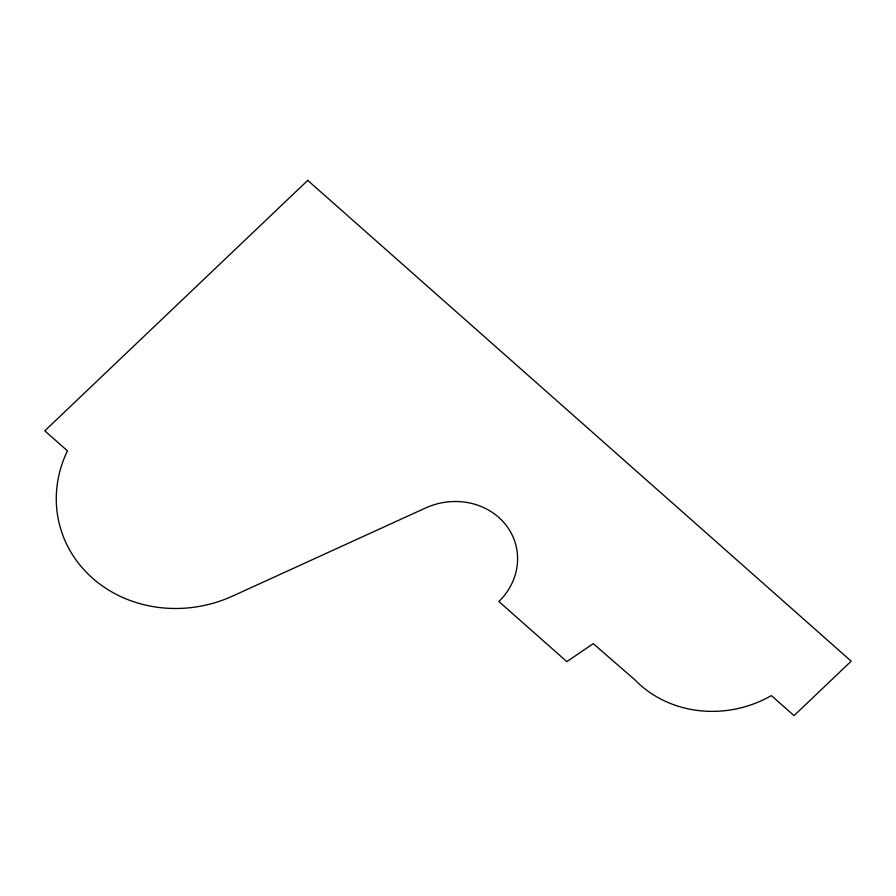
<?xml version="1.0" encoding="UTF-8"?>
<svg xmlns="http://www.w3.org/2000/svg" width="896" height="896" viewBox="0 0 896 896"><rect width="100%" height="100%" fill="white"/><g stroke="black" fill="none" stroke-linecap="round" stroke-linejoin="round"><path stroke-width="1.34" d="M307.742 180.376L44.8 430.83L67.446 450.856A125.776 114.274 -14.5 0 0 92.781 578.39A125.776 114.274 -14.5 0 0 232.725 596.03L425.544 507.998A65.621 59.618 -14.5 0 1 505.882 524.944A65.621 59.618 -14.5 0 1 498.893 601.53L566.821 661.629L593.275 643.664L634.984 679.918A108.696 98.75 -14.5 0 0 771.389 695.587L794.035 715.624L851.2 661.181L307.742 180.376"/></g></svg>
